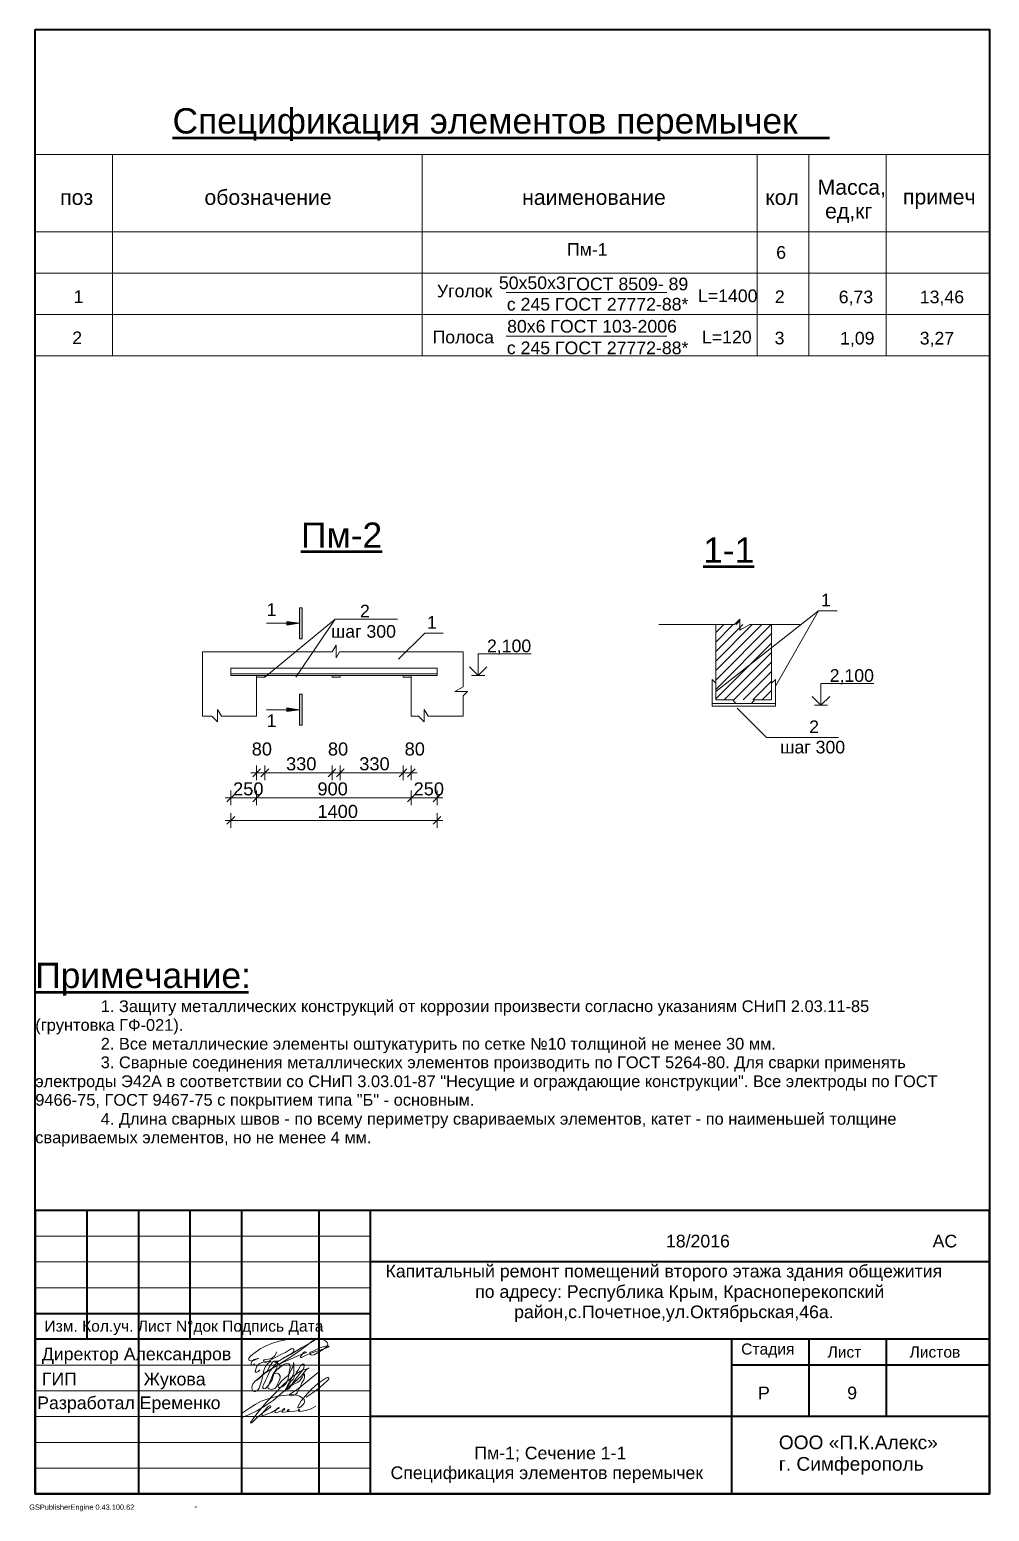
# Model space of a CAD drawing. Header units: millimetres. Extents: x 1372 to 666090, y 1285 to 31551.
# Drawn here: x 430890 to 449315, y 1890 to 30344 of the extents above; entities that cross this region are included whole.
import ezdxf

# ---------------------------------------------------------------- set-up
doc = ezdxf.new("R2010")
doc.units = ezdxf.units.MM
for name, color, linetype in [('PDF _2D-чертеж - Общий', 7, 'Continuous'), ('PDF _ar_note', 7, 'Continuous'), ('PDF _Геометрия', 7, 'Continuous'), ('PDF _Маркер - Разрез', 7, 'Continuous'), ('PDF _Размер - Общий', 7, 'Continuous'), ('PDF _Слой ArchiCAD', 7, 'Continuous'), ('PDF _Текст', 7, 'Continuous')]:
    doc.layers.add(name, color=color, linetype=linetype)
doc.styles.add('PDF Arial', font='arial.ttf')

msp = doc.modelspace()

# ---------------------------------------------------------------- linework, layer by layer
at = {"layer": 'PDF _2D-чертеж - Общий', "lineweight": 40}
for points in [[(430998.6, 30343.8), (449315.3, 30343.8), (449315.3, 2225), (430998.6, 2225)], [(449315.3, 7670.6), (430998.6, 7670.6), (430998.6, 2225), (449315.3, 2225)]]:
    msp.add_lwpolyline(points, close=True, dxfattribs=at)
for points in [[(449315.3, 7670.6), (430998.6, 7670.6)], [(430998.6, 7670.6), (430998.6, 2225)], [(449315.3, 7670.6), (430998.6, 7670.6)], [(430998.6, 7670.6), (430998.6, 2225)], [(449315.3, 7670.6), (430998.6, 7670.6)], [(430998.6, 7670.6), (430998.6, 2225)], [(431988.7, 7670.6), (431988.7, 5195.3)], [(432978.8, 7670.6), (432978.8, 2225)], [(433968.9, 7670.6), (433968.9, 5195.3)], [(434959, 7670.6), (434959, 2225)], [(436444.1, 7670.6), (436444.1, 2225)], [(437434.2, 2225), (437434.2, 7670.6)], [(449315.3, 2225), (449315.3, 7670.6)], [(449315.3, 2225), (449315.3, 7670.6)], [(449315.3, 2225), (449315.3, 7670.6)], [(449315.3, 6680.5), (437434.2, 6680.5)], [(430998.6, 5690.4), (437434.2, 5690.4)], [(449315.3, 5195.3), (430998.6, 5195.3)], [(444364.9, 5195.3), (444364.9, 2225)], [(445850.1, 5195.3), (445850.1, 3710.2)], [(447335.2, 5195.3), (447335.2, 3710.2)], [(449315.3, 4700.3), (444364.9, 4700.3)], [(449315.3, 3710.2), (437434.2, 3710.2)], [(430998.6, 2225), (449315.3, 2225)], [(430998.6, 2225), (449315.3, 2225)], [(430998.6, 2225), (449315.3, 2225)]]:
    msp.add_lwpolyline(points, dxfattribs=at)
at = {"layer": 'PDF _ar_note', "lineweight": 0}
for points in [[(444062.5, 17472.5), (444062.5, 17794.9), (443990.7, 17865), (443990.7, 17794.9), (443990.7, 17405.1), (444450.5, 17405.1), (444393.3, 17472.5)], [(445135.6, 17472.5), (445135.6, 17794.9), (445207.5, 17865), (445207.5, 17794.9), (445207.5, 17405.1), (444747.6, 17405.1), (444804.8, 17472.5)]]:
    msp.add_lwpolyline(points, close=True, dxfattribs=at)
at = {"layer": 'PDF _ar_note', "lineweight": 20}
for points in [[(435209.2, 4720.2), (435184, 4700.4), (435162.9, 4694.4), (435145.4, 4707.4), (435141.7, 4733), (435165.4, 4774.9), (435198.3, 4804.1), (435249.4, 4818.7), (435289.5, 4831.5), (435207.4, 4795), (435168.9, 4780.2), (435128.9, 4778.6), (435101.6, 4795), (435096.9, 4813.7), (435101.6, 4833.3), (435129.5, 4870.7), (435168.2, 4900), (435316.9, 5010.4), (435432, 5071.4), (435554.1, 5118), (435680.6, 5157), (435809.6, 5185.6), (435987.9, 5203.7), (436167.3, 5211.1), (436296.2, 5216.2), (436424.6, 5211.1), (436506.3, 5194.7), (436579.8, 5158.2), (436604.2, 5135), (436616.3, 5105.3), (436609.6, 5075), (436590.7, 5048.7), (436524.6, 4995.4), (436450.2, 4952), (436351.6, 4899), (436308.6, 4891.7), (436289.1, 4896), (436273.2, 4908.2), (436267.9, 4928.6), (436283.9, 4945.2), (436346.2, 4973.9), (436459.3, 5030.4), (436576.1, 5061.5), (436630.6, 5064.6), (436642, 5059.6), (436636.3, 5048.7), (436596.2, 5030.4), (436470.3, 4983), (436329.7, 4939.2), (436200.2, 4891.7), (436109.8, 4846.7), (436089.4, 4842.6), (436092.5, 4862.5), (436114.4, 4899), (436138.5, 4935.6), (436171.9, 4956.5), (436198.3, 4950.1), (436203.4, 4940.6), (436195, 4932.6), (436156.4, 4919.1), (436052.4, 4884.4), (435955.6, 4838.8), (435764, 4753), (435592.5, 4667.3), (435403, 4543.5), (435291.3, 4448.2), (435259, 4409.5), (435307.8, 4455.6), (435381.8, 4529.6), (435462.7, 4585.7), (435548.4, 4634.9), (435864.4, 4829.4), (436028.2, 4938.7), (436185.9, 5056.3), (436287.6, 5137.9), (436396.3, 5208.4), (436419.7, 5218.2), (436406.7, 5206.3), (436289.8, 5134.9), (436116.2, 5038.6), (435910.9, 4910.6), (435677.7, 4780), (435620.9, 4743.6), (435602.4, 4740.1), (435595.3, 4756), (435601.7, 4773.7), (435629.6, 4773.7), (435669.6, 4774.9), (435706.9, 4791.8), (435779.1, 4843.4), (435935, 4935.9), (435959.3, 4962.6), (435964.1, 4994.2), (435943.9, 5015.8), (435911.3, 5012.1), (435880.5, 4990.4), (435800, 4941.3), (435714.5, 4900.4), (435548.5, 4813), (435453.4, 4759.8), (435422.2, 4747.6), (435393.8, 4753.4), (435382.4, 4780), (435390.5, 4799.2), (435410.7, 4808.2), (435467.3, 4813), (435534.1, 4828.7), (435589, 4867.5), (435622, 4925), (435630.8, 4954.9)], [(436197.4, 4085.6), (436331.7, 4173.4), (436463.2, 4271), (436605, 4393.6), (436631.3, 4427.8), (436633.9, 4446.2), (436626.1, 4461.9), (436602.3, 4463.8), (436576.8, 4446.8), (436420.4, 4344.4), (436292.3, 4230.7), (436177.7, 4101.8), (436104.9, 4012.4), (436044, 3907.2), (436038.3, 3892.3), (436041.5, 3879.3), (436064.3, 3878.1), (436097.3, 3899.6), (436143.5, 3941.2), (436160.2, 3965.4), (436168.2, 3993.4), (436159.4, 4035.2), (436123.9, 4070.7), (436071.2, 4102.7), (436013.6, 4123.9), (435919.9, 4132.2), (435824.8, 4123.9), (435650.9, 4101), (435486.7, 4055.4), (435336.1, 4003.7), (435219, 3941.3), (435109.5, 3874.4), (435018.3, 3810.6), (434976.9, 3783.1), (434951.4, 3745.2), (434950.8, 3726.4), (434959, 3710.2), (434985, 3702), (435015.2, 3710.2), (435091.3, 3742.1), (435254, 3821.2), (435413.4, 3913.4), (435564.2, 4018.9), (435889.7, 4300.2), (436033.9, 4423.5), (436101.9, 4488.9), (436163.4, 4560.3), (436198.9, 4606.1), (436243.3, 4640.1), (436253.8, 4642.8), (436247.9, 4637.3), (436192.3, 4619.6), (436162.2, 4614.8), (436118.8, 4598.1), (436078.6, 4573.4), (435947.5, 4483.7), (435765.3, 4327), (435588.2, 4149.9), (435436.7, 3984.5), (435292.9, 3812.5), (435142.3, 3613.3), (435130, 3593.5), (435134.7, 3581.4), (435157.5, 3590.5), (435254.9, 3687.8), (435372, 3791.2), (435445, 3837.2), (435511.9, 3890.1), (435521, 3912.9), (435510.8, 3919.3), (435496.7, 3917.5), (435471.1, 3904), (435450.6, 3883), (435413, 3833.8), (435378.1, 3798.8), (435350.5, 3757.8), (435349.7, 3741.8), (435362.8, 3733.4), (435391.7, 3738), (435531.7, 3791.2), (435616.8, 3838.4), (435667, 3865.8), (435679.2, 3877.9), (435680.4, 3884.4), (435674.2, 3884.5), (435648.6, 3869.4), (435604.6, 3815.1), (435599.5, 3789.4), (435616.8, 3780.7), (435643.5, 3789.4), (435722.7, 3818.8), (435776.2, 3841.5), (435787.2, 3855.4), (435779.4, 3862.7), (435761.6, 3855.4), (435737.4, 3821), (435739.6, 3797.5), (435763.8, 3797.5), (435823.9, 3804.1), (435849.3, 3808), (435869.4, 3821), (435873.1, 3840.8), (435859.8, 3846.1), (435843, 3836.4), (435834.9, 3818), (435851.1, 3807), (435909.7, 3800.4), (436051.3, 3824.6), (436066.7, 3829.4), (436075.5, 3840), (436065.7, 3849.2), (436049.8, 3834.2), (436053.5, 3814.4), (436076.2, 3808.5), (436194.6, 3825.3), (436293.6, 3860.8), (436386.7, 3912)], [(435311.9, 4610.1), (435275.4, 4577.3), (435253.7, 4561), (435231.6, 4560.8), (435221.8, 4579.1), (435224.3, 4602.8), (435255.3, 4675.8), (435296, 4720.8), (435348.4, 4750.8), (435408.6, 4763.6), (435470.6, 4768.7), (435507.1, 4772.5), (435524.4, 4772.7), (435507.7, 4762.3), (435471.7, 4737), (435430.8, 4692.7), (435405.8, 4646.2), (435389.4, 4595.7), (435367.4, 4489.9), (435343.1, 4391.7), (435298.2, 4257), (435270.1, 4215.5), (435229.1, 4191.8), (435201.5, 4192.4), (435177.4, 4205.2), (435160.7, 4231.4), (435155.4, 4267), (435162.2, 4302.9), (435184.6, 4346.1), (435216.9, 4383), (435293.1, 4450), (435340.9, 4493.6), (435441.6, 4571.7), (435495, 4664.3), (435527.5, 4717.2), (435550.7, 4753.2), (435583, 4776.1), (435609.3, 4775.9), (435632.3, 4762.9), (435646.7, 4740.8), (435651.6, 4714.5), (435634.9, 4652), (435610.3, 4601.9), (435592.7, 4548.2), (435584.7, 4535.9), (435567.1, 4484.8), (435544.3, 4414.4), (435495, 4337.8), (435437.8, 4267.4), (435419.4, 4250.3), (435397.3, 4242.8), (435379.1, 4249.2), (435367.4, 4264.8), (435367.6, 4293.6), (435380.6, 4322), (435426.3, 4418.8), (435455.1, 4481.2), (435479.1, 4529.7), (435510.8, 4590.4), (435548.4, 4634.9), (435584.3, 4686.8), (435604.3, 4709.4), (435629.6, 4725.1), (435659.5, 4729.3), (435684.6, 4716.4), (435693.9, 4679.3), (435687.7, 4655.8), (435673.6, 4636.2), (435642.8, 4614.2), (435612, 4579), (435590.5, 4558.5), (435585.7, 4549.4), (435590, 4541.1), (435611.4, 4538.8), (435635.8, 4544.7), (435660.2, 4538.1), (435680.7, 4520.9), (435701.5, 4483.8), (435698.3, 4451.4), (435682.4, 4395.9), (435649.9, 4333.4), (435634.9, 4293), (435617.8, 4267.6), (435594.6, 4248.6), (435536.3, 4232.2), (435488.1, 4243.2), (435471.7, 4257.8), (435465, 4278.9), (435473.9, 4309.3), (435491.8, 4337.6), (435531.3, 4447.1), (435558.8, 4516.2), (435599.7, 4577.9), (435659.3, 4631.7), (435724.4, 4679.8), (435768.2, 4712), (435817.2, 4729.9), (435863.6, 4720), (435881.1, 4705.1), (435891.7, 4684.3), (435890.6, 4643.4), (435878, 4602.2), (435861.3, 4471.4), (435840.6, 4396.2), (435817.7, 4354), (435787.3, 4317.6), (435750.1, 4289), (435706.6, 4270.3), (435669.7, 4270.7), (435660.2, 4282.3), (435661.6, 4297.9), (435681.9, 4333), (435726, 4387.8), (435788.3, 4447.1), (435853.7, 4501.8), (435884.1, 4550.5), (435905.4, 4590), (435922.1, 4634.1), (435940.4, 4663), (435953.8, 4699), (435958.6, 4737.5), (435958.6, 4749.7), (435960.2, 4717.8), (435964.7, 4646.3), (435964.7, 4588.5), (435960.2, 4552), (435928.9, 4470.9), (435885.6, 4393.9), (435859.8, 4342.1), (435840, 4304.1), (435812.6, 4255.5), (435791.6, 4213.8), (435785.2, 4208), (435776.7, 4196.7), (435787.6, 4201.1), (435809, 4223.2), (435832.4, 4264.6), (435843.1, 4285.9), (435868.2, 4311), (435876.5, 4337.6), (435907.1, 4383.6), (435946.5, 4425.8), (435967.8, 4465.3), (436007.3, 4544.4), (436024, 4574.8), (436051.4, 4611.3), (436075.7, 4658.5), (436092.5, 4684.3), (436109.7, 4704.4), (436132, 4716.3), (436154.9, 4713.6), (436167.3, 4697), (436163.9, 4676.7), (436150.3, 4634.1), (436132.4, 4604.7), (435990.6, 4421.2), (435882.6, 4267.6), (435865.8, 4240.8), (435841.5, 4228.1), (435831.5, 4232.5), (435833.3, 4243.7), (435859.8, 4274.4), (435915.9, 4308.9), (435976.9, 4336.1), (436030.1, 4366), (436077.3, 4404.5), (436123.9, 4462.9), (436151.2, 4511.2), (436164.4, 4532.8), (436168.5, 4511), (436165.8, 4462.6), (436151.8, 4416.7), (436116.8, 4357.4), (436095.5, 4307.2), (436052.9, 4215.9), (436024, 4167.3), (435986, 4129.2), (435949.5, 4114.7), (435909.9, 4111), (435884, 4113.6), (435874.7, 4120.9), (435897.7, 4148.8), (436049.9, 4252.4), (436156.3, 4331.5), (436433.9, 4560.4)]]:
    msp.add_lwpolyline(points, dxfattribs=at)
at = {"layer": 'PDF _Геометрия', "lineweight": 9}
msp.add_lwpolyline([(434064, 1969.8), (434103.2, 1977.7)], dxfattribs=at)
at = {"layer": 'PDF _Маркер - Разрез', "lineweight": 0}
for points in [[(436073.8, 19242.3), (436073.8, 18648.3), (436123.3, 18648.3), (436123.3, 19242.3)], [(435826.3, 18979.9), (435826.3, 18910.6), (436073.8, 18945.3)], [(436073.8, 16986.4), (436073.8, 17580.4), (436123.3, 17580.4), (436123.3, 16986.4)], [(435826.3, 17248.8), (435826.3, 17318.1), (436073.8, 17283.4)]]:
    msp.add_lwpolyline(points, close=True, dxfattribs=at)
for points in [[(435826.3, 18945.3), (435440.4, 18945.3)], [(435826.3, 17283.4), (435440.4, 17283.4)]]:
    msp.add_lwpolyline(points, dxfattribs=at)
at = {"layer": 'PDF _Маркер - Разрез', "lineweight": 0, "transparency": 33554559}
for points in [[(436073.8, 19242.3), (436123.3, 19242.3), (436073.8, 18648.3), (436123.3, 18648.3)], [(435826.3, 18979.9), (436073.8, 18945.3), (435826.3, 18910.6)], [(436073.8, 16986.4), (436073.8, 17580.4), (436123.3, 16986.4), (436123.3, 17580.4)], [(435826.3, 17248.7), (435826.3, 17318.1), (436073.8, 17283.4)]]:
    msp.add_solid(points, dxfattribs=at)
at = {"layer": 'PDF _Размер - Общий', "lineweight": 15}
for points in [[(439502.2, 17938), (439502.2, 18358.7), (440516.9, 18358.7)], [(439670.5, 18106.3), (439502.2, 17938), (439333.8, 18106.3)], [(439628.4, 17938), (439502.2, 17938), (439375.9, 17938)], [(446082, 17368.7), (446082, 17789.5), (447096.7, 17789.5)], [(446250.3, 17537), (446082, 17368.7), (445913.7, 17537)], [(446208.3, 17368.7), (446082, 17368.7), (445955.8, 17368.7)], [(435136.5, 16071.9), (435247.9, 16071.9), (435406.3, 16071.9), (436695.9, 16071.9), (436854.4, 16071.9), (438059.7, 16071.9), (438218.1, 16071.9), (438329.5, 16071.9)], [(435322.1, 16146.1), (435173.6, 15997.6)], [(435247.9, 15932.6), (435247.9, 16211.1)], [(435480.5, 16146.1), (435332, 15997.6)], [(435406.3, 15932.6), (435406.3, 16211.1)], [(436770.2, 16146.1), (436621.7, 15997.6)], [(436695.9, 15932.6), (436695.9, 16211.1)], [(436928.6, 16146.1), (436780.1, 15997.6)], [(436854.4, 15932.6), (436854.4, 16211.1)], [(438134, 16146.1), (437985.5, 15997.6)], [(438059.7, 15932.6), (438059.7, 16211.1)], [(438143.9, 15997.6), (438292.4, 16146.1)], [(438218.1, 15932.6), (438218.1, 16211.1)], [(434827.1, 15664.8), (434678.5, 15516.3)], [(434752.8, 15451.3), (434752.8, 15729.8)], [(435322.1, 15664.8), (435173.6, 15516.3)], [(435247.9, 15451.3), (435247.9, 15729.8)], [(438292.4, 15664.8), (438143.9, 15516.3)], [(438218.1, 15451.3), (438218.1, 15729.8)], [(438638.9, 15516.3), (438787.4, 15664.8)], [(438713.2, 15451.3), (438713.2, 15729.8)], [(434641.4, 15590.5), (434752.8, 15590.5), (435247.9, 15590.5), (438218.1, 15590.5), (438713.2, 15590.5), (438824.6, 15590.5)], [(434641.4, 15158.3), (434752.8, 15158.3), (438713.2, 15158.3), (438824.6, 15158.3)], [(434827.1, 15232.6), (434678.5, 15084.1)], [(434752.8, 15019.1), (434752.8, 15297.5)], [(438638.9, 15084.1), (438787.4, 15232.6)], [(438713.2, 15019.1), (438713.2, 15297.5)]]:
    msp.add_lwpolyline(points, dxfattribs=at)
at = {"layer": 'PDF _Слой ArchiCAD', "lineweight": 50}
for points in [[(433633.6, 28267.1), (446243.5, 28267.1)], [(436099.9, 20322.3), (437059.5, 20322.3), (437285.8, 20322.3), (437661.5, 20322.3)], [(443821.2, 20034.8), (444196.9, 20034.8), (444423.2, 20034.8), (444798.9, 20034.8)], [(430998.6, 11857.6), (434904.7, 11857.6), (435094.7, 11857.6)]]:
    msp.add_lwpolyline(points, dxfattribs=at)
at = {"layer": 'PDF _Слой ArchiCAD', "lineweight": 20}
for points in [[(430998.6, 27943.9), (449315.3, 27943.9)], [(430999.6, 27943.9), (430999.6, 24082.5)], [(432483.7, 27943.9), (432483.7, 24082.5)], [(438424.3, 27943.9), (438424.3, 24082.5)], [(444860, 27943.9), (444860, 24082.5)], [(430999.6, 26458.7), (449315.3, 26458.7)], [(444062.5, 17472.5), (444062.5, 18919.9)], [(445135.6, 18919.9), (445135.6, 17472.5)], [(430998.6, 7175.5), (437434.2, 7175.5)], [(430998.6, 6680.5), (437434.2, 6680.5)], [(430998.6, 6185.4), (437434.2, 6185.4)], [(430998.6, 4700.3), (437434.2, 4700.3)], [(437434.2, 4205.2), (430998.6, 4205.2)], [(430998.6, 3710.2), (437434.2, 3710.2)], [(430998.6, 3215.1), (437434.2, 3215.1)], [(430998.6, 2720.1), (437434.2, 2720.1)]]:
    msp.add_lwpolyline(points, dxfattribs=at)
for points in [[(445850.1, 24082.5), (445850.1, 27943.9)], [(447335.2, 24082.5), (447335.2, 27943.9)], [(449315.3, 24082.5), (430998.6, 24082.5)], [(434752.8, 17938), (438713.2, 17938), (438713.2, 18084.2), (434752.8, 18084.2)], [(434752.8, 17975.9), (438713.2, 17975.9), (438713.2, 18084.2), (434752.8, 18084.2)], [(444626.5, 17405.5), (443994.1, 17405.5), (443994.1, 17351.7), (445207.5, 17351.7), (445207.5, 17405.1)]]:
    msp.add_lwpolyline(points, close=True, dxfattribs=at)
at = {"layer": 'PDF _Слой ArchiCAD', "lineweight": 15}
for points in [[(449315.3, 25666.7), (430998.6, 25666.7)], [(449315.3, 24874.6), (430998.6, 24874.6)], [(435247.9, 17909.6), (435406.3, 17909.6), (435406.3, 17938), (435247.9, 17938)], [(436695.9, 17909.6), (436854.4, 17909.6), (436854.4, 17938), (436695.9, 17938)], [(438059.7, 17909.6), (438218.1, 17909.6), (438218.1, 17938), (438059.7, 17938)]]:
    msp.add_lwpolyline(points, close=True, dxfattribs=at)
at = {"layer": 'PDF _Слой ArchiCAD', "lineweight": 5}
for points in [[(440038.5, 25298.2), (443123.2, 25298.2)], [(440038.5, 24460.5), (443123.2, 24460.5)], [(446037, 19183.4), (444062.5, 17633.1)], [(445207.5, 17737.7), (446037, 19183.4), (446394, 19183.4)], [(435406.3, 17909.6), (436754.9, 19025.7)], [(437953.7, 19025.7), (436754.9, 19025.7), (436000.3, 17909.6)], [(444558, 18839.5), (444527.1, 18808.6), (444527.1, 19025.4), (444421.6, 18919.9), (442966.9, 18919.9)], [(444062.5, 17854.4), (445127.9, 18919.9)], [(444062.5, 18036.4), (444945.9, 18919.9)], [(444062.5, 18218.5), (444763.9, 18919.9)], [(444062.5, 18400.5), (444581.9, 18919.9)], [(444062.5, 18582.5), (444399.8, 18919.9)], [(444062.5, 18764.6), (444217.8, 18919.9)], [(444527.1, 18990.7), (444456.3, 18919.9)], [(444527.1, 18808.6), (444719.9, 18919.9), (445683.9, 18919.9)], [(439216.4, 17157.9), (439216.4, 17550.4), (439299, 17633), (439055.5, 17633), (439216.4, 17725.9), (439216.4, 17919.9), (439216.4, 18393.1), (436841.6, 18393.1), (436775.2, 18278.1), (436775.2, 18525.2), (436698.9, 18393.1), (436360.1, 18393.1), (434205.9, 18393.1), (434205.9, 17157.9), (434389.4, 17157.9), (434498.4, 17048.9), (434498.4, 17286.7), (434572.8, 17157.9), (435247.9, 17157.9), (435247.9, 17938), (434752.8, 17938), (434752.8, 18084.2), (435389.8, 18084.2)], [(437974.2, 18254.8), (438475.4, 18756), (438832.4, 18756)], [(444062.5, 17672.4), (445135.6, 18745.6)], [(444062.5, 17490.4), (445135.6, 18563.5)], [(444226.6, 17472.5), (445135.6, 18381.5)], [(436360.1, 18084.2), (438713.2, 18084.2), (438713.2, 17938), (438218.1, 17938), (438218.1, 17891.5), (438218.1, 17157.9), (438358, 17157.9), (438467, 17048.9), (438467, 17286.7), (438541.3, 17157.9), (439216.4, 17157.9), (439216.4, 17550.4)], [(444408.7, 17472.5), (445135.6, 18199.5)], [(444590.7, 17472.5), (445135.6, 18017.4)], [(444772.7, 17472.5), (445135.6, 17835.4)], [(444954.8, 17472.5), (445135.6, 17653.4)], [(444472.9, 17315.5), (445038.6, 16749.8), (446420.1, 16749.8)]]:
    msp.add_lwpolyline(points, dxfattribs=at)

# ---------------------------------------------------------------- texts
at = {"layer": 'PDF _Текст', "attachment_point": 7, "style": 'PDF Arial'}
for s, insert, char_height in [('Спецификация элементов перемычек', (433633.6, 28202.6), 485.987), ('Масса,', (446018.1, 27119.4), 291.59), ('поз', (431476.2, 26974.8), 291.59), ('обозначение', (434246.3, 26974.8), 291.593), ('наименование', (440345.3, 26974.8), 291.593), ('кол', (445015.1, 26974.8), 291.59), ('примеч', (447657.5, 26898.7), 291.59), ('ед,кг', (446161.7, 26632.2), 291.59), ('Пм-1', (441206, 26001), 242.99), ('6', (445222.8, 25940.8), 243), ('1', (431733.7, 25093.3), 243), ('Уголок', (438709.4, 25200.8), 242.99), ('50х50х3', (439899.4, 25358.1), 242.99), ('ГОСТ 8509- 89', (441199.9, 25334.6), 242.994), ('L=1400', (443721.6, 25107.4), 242.99), ('2', (445197, 25093.3), 243), ('6,73', (446423.4, 25044.1), 242.99), ('13,46', (447980.3, 25044.1), 242.99), ('с 245 ГОСТ 27772-88*', (440051.9, 24945.7), 242.994), ('80х6 ГОСТ 103-2006', (440057.1, 24522.1), 242.994), ('2', (431707.9, 24304), 243), ('Полоса', (438625.5, 24315.7), 242.99), ('L=120', (443798.2, 24315.3), 242.99), ('3', (445193.1, 24296.8), 243), ('1,09', (446449.2, 24252), 242.99), ('3,27', (447978.7, 24252), 242.99), ('с 245 ГОСТ 27772-88*', (440051.9, 24107.9), 242.994), ('Пм-2', (436099.9, 20392.9), 485.99), ('1-1', (443821.2, 20105.3), 485.99), ('1', (446080.7, 19268.2), 243), ('1', (435440.4, 19085.3), 243), ('2', (437231.9, 19056.7), 243), ('1', (438519.1, 18840.9), 243), ('шаг 300', (436677.4, 18663.3), 242.99), ('2,100', (439670.5, 18343.1), 242.99), ('2,100', (446250.3, 17773.9), 242.99), ('1', (435440.4, 16952.4), 243), ('2', (445855.3, 16834.7), 243), ('80', (435154.3, 16401.4), 250.14), ('80', (436616.7, 16401.4), 250.14), ('80', (438090, 16401.4), 250.14), ('шаг 300', (445300.9, 16441.3), 242.99), ('330', (435813.5, 16116.8), 250.14), ('330', (437219.4, 16116.8), 250.14), ('250', (434796.9, 15635.5), 250.14), ('900', (436416.2, 15635.5), 250.14), ('250', (438262.3, 15635.5), 250.14), ('1400', (436416.2, 15203.2), 250.14), ('Примечание:', (430998.6, 11793.1), 485.987), ('1. Защиту металлических конструкций от коррозии произвести согласно указаниям СНиП 2.03.11-85', (432255.5, 11410.3), 225.181), ('(грунтовка ГФ-021).', (430998.6, 11049.8), 225.181), ('2. Все металлические элементы оштукатурить по сетке №10 толщиной не менее 30 мм.', (432255.5, 10689.3), 225.181), ('3. Сварные соединения металлических элементов производить по ГОСТ 5264-80. Для сварки применять', (432255.5, 10332.7), 225.181), ('электроды Э42А в соответствии со СНиП 3.03.01-87 "Несущие и ограждающие конструкции". Все электроды по ГОСТ', (430998.6, 9968.4), 225.1814), ('9466-75, ГОСТ 9467-75 с покрытием типа "Б" - основным.', (430998.6, 9611.8), 225.181), ('4. Длина сварных швов - по всему периметру свариваемых элементов, катет - по наименьшей толщине', (432255.5, 9247.5), 225.181), ('свариваемых элементов, но не менее 4 мм.', (430998.6, 8890.8), 225.181), ('18/2016', (443107, 6955.4), 242.99), ('АС', (448226.1, 6955.4), 242.99), ('Капитальный ремонт помещений второго этажа здания общежития', (437722.8, 6308.8), 242.994), ('по адресу: Республика Крым, Красноперекопский', (439443.8, 5915.8), 242.994), ('район,с.Почетное,ул.Октябрьская,46а.', (440191.8, 5526.8), 242.994), ('Изм. Кол.уч. Лист N°док Подпись Дата', (431175, 5276.6), 213.834), ('Директор Александров', (431125.1, 4717.6), 242.994), ('Стадия', (444550.8, 4839.7), 213.83), ('Лист', (446209.2, 4840), 213.83), ('Листов', (447783.6, 4840), 213.83), ('ГИП', (431125.1, 4310.1), 242.99), ('Жукова', (433079, 4234.8), 242.99), ('Р', (444874.6, 4043.4), 243), ('9', (446586.7, 4038.9), 243), ('Разработал Еременко', (431035.6, 3779.6), 242.994), ('Пм-1; Сечение 1-1', (439428.2, 2844.1), 242.994), ('ООО «П.К.Алекс»', (445273.8, 3080.4), 262.434), ('г. Симферополь', (445273.8, 2592.1), 262.434), ('Спецификация элементов перемычек', (437819.1, 2436.8), 242.994)]:
    msp.add_mtext(s, dxfattribs=dict(at, insert=insert, char_height=char_height))
at = {"layer": 'PDF _Текст', "color": 7, "true_color": 0xffffff, "insert": (430883.4, 1890), "char_height": 101.01, "attachment_point": 7, "style": 'PDF Arial'}
msp.add_mtext('GSPublisherEngine 0.43.100.62', dxfattribs=at)

doc.saveas('drawing.dxf')
